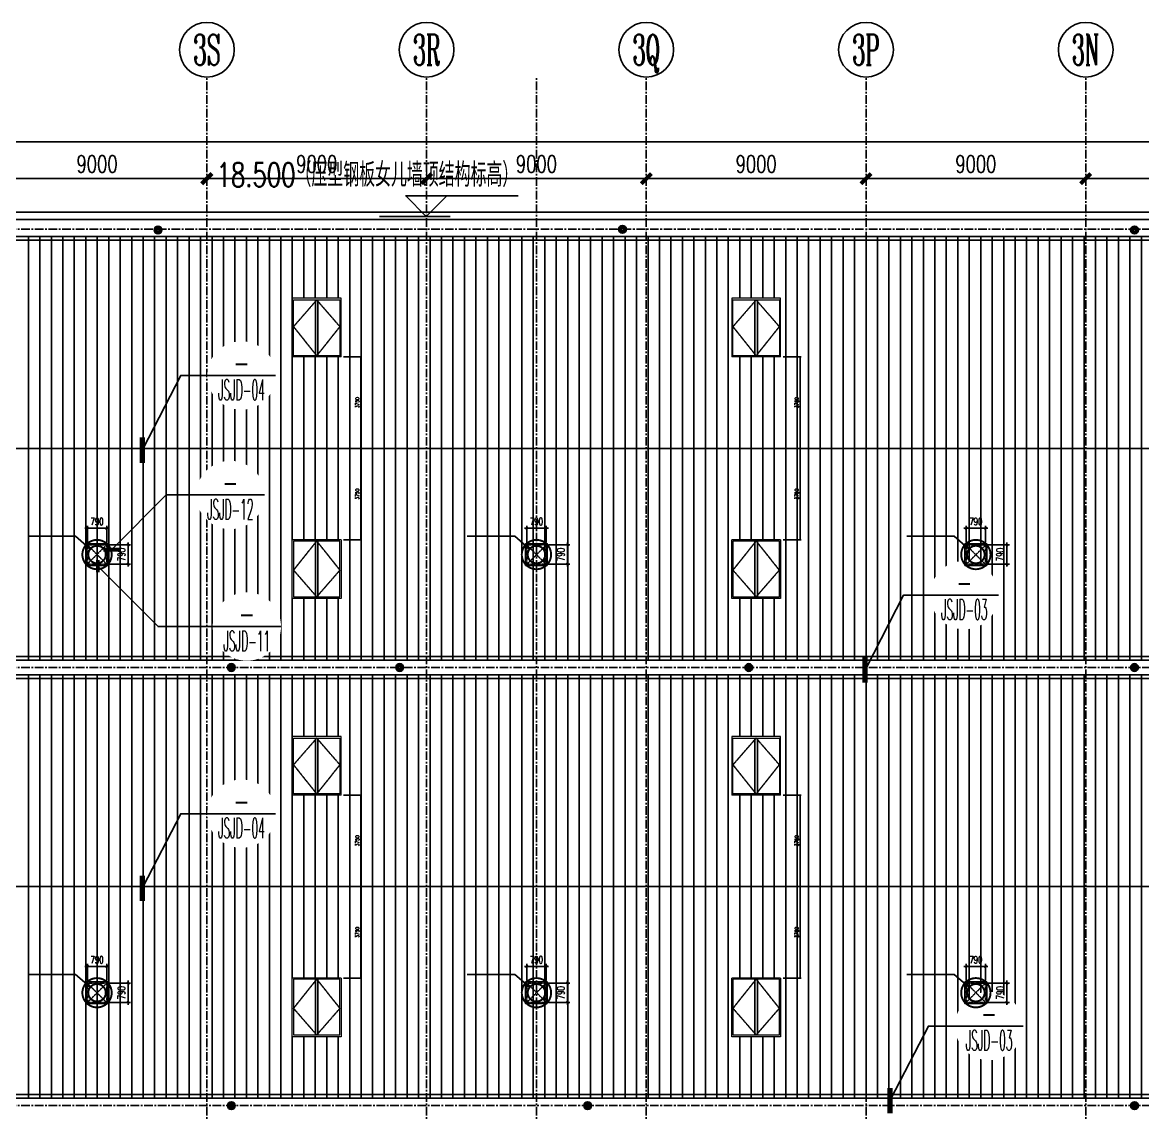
# Model space of a CAD drawing. Extents: x -599358 to 2865263, y -1062760 to 486533.
# Drawn here: x 1842118 to 1888005, y -843935 to -799275 of the extents above; entities that cross this region are included whole.
import ezdxf
from ezdxf.enums import TextEntityAlignment as Align

# ---------------------------------------------------------------- set-up
doc = ezdxf.new("R2010")
doc.units = 0
doc.set_wipeout_variables(frame=1)
for name, pattern in [('CENTER', [2, 1.25, -0.25, 0.25, -0.25]), ('DASH', [0.35, 0.25, -0.1]), ('HIDDEN', [0.375, 0.25, -0.125])]:
    doc.linetypes.add(name, pattern=pattern)
for name, color, linetype in [('3符号', 173, 'Continuous'), ('3索引', 3, 'Continuous'), ('A-AXIS-DP', 126, 'Continuous'), ('A-LIN-V', 9, 'Continuous'), ('A-SFCE', 30, 'Continuous'), ('A-WINDOW', 140, 'Continuous'), ('DIM', 173, 'Continuous'), ('DIM_SYMB', 3, 'Continuous'), ('DOTE', 1, 'CENTER'), ('参考线', 8, 'Continuous'), ('外框', 1, 'HIDDEN'), ('屋面板111', 6, 'Continuous'), ('文本', 4, 'Continuous'), ('暖通', 7, 'Continuous'), ('虹吸雨水斗', 6, 'Continuous')]:
    doc.layers.add(name, color=color, linetype=linetype)
doc.layers.add('成型线', color=3, linetype='Continuous', lineweight=18)
doc.styles.add('_TCH_AXIS', font='COMPLEX', dxfattribs={"bigfont": 'GBCBIG'})
doc.styles.add('_TCH_DIM_T3', font='SIMPLEX', dxfattribs={"width": 0.705882, "bigfont": 'GBCBIG'})
doc.styles.add('DHTEXT-1', font='romans.shx', dxfattribs={"width": 0.7, "bigfont": 'chinese.shx'})
doc.styles.add('卓越符号', font='ROMANS.shx', dxfattribs={"width": 0.7, "bigfont": 'CHINESE.shx'})
doc.dimstyles.new('_TCH_ARCH&&100', dxfattribs={"dimtxt": 297.5, "dimasz": 100, "dimexe": 100, "dimexo": 100, "dimgap": 126.25, "dimtad": 1, "dimdec": 0, "dimzin": 0, "dimdsep": 46, "dimtxsty": '_TCH_DIM_T3', "dimblk": 'ARCHTICK', "dimcen": 0.09, "dimclrt": 7, "dimazin": 2, "dimtfac": 1, "dimtdec": 0, "dimtix": 1, "dimtmove": 2, "dimatfit": 3, "dimfxl": 0, "dimtolj": 1, "dimtzin": 0, "dimarcsym": 0})
doc.dimstyles.new('_TCH_ARCH&&50', dxfattribs={"dimtxt": 148.75, "dimasz": 50, "dimexe": 50, "dimexo": 50, "dimgap": 63.125, "dimtad": 1, "dimdec": 0, "dimzin": 0, "dimdsep": 46, "dimtxsty": '_TCH_DIM_T3', "dimblk": 'ARCHTICK', "dimcen": 0.09, "dimclrt": 7, "dimazin": 2, "dimtfac": 1, "dimtdec": 0, "dimtix": 1, "dimtmove": 2, "dimatfit": 3, "dimfxl": 0, "dimtolj": 1, "dimtzin": 0, "dimarcsym": 0})
doc.dimstyles.new('ZN280', dxfattribs={"dimscale": 280, "dimtxt": 2.5, "dimasz": 1.5, "dimexe": 1, "dimexo": 2, "dimgap": 0.9, "dimtad": 1, "dimdec": 0, "dimdsep": 46, "dimtxsty": 'DHTEXT-1', "dimblk": 'ARCHTICK', "dimcen": 2.5, "dimclrd": 173, "dimclre": 173, "dimclrt": 7, "dimazin": 2, "dimtfac": 1, "dimtdec": 0, "dimtix": 1, "dimtmove": 2, "dimatfit": 3, "dimfxl": 0, "dimarcsym": 0})

# ---------------------------------------------------------------- blocks, each defined once
blk = doc.blocks.new('卓越-轴号')
blk.add_circle((0, 0), 4)
at = {"color": 0, "style": '_TCH_AXIS', "width": 1.041667, "flags": 8}
blk.add_attdef('A', text='', height=4.48, dxfattribs=at).set_placement((-2, -2.24), (2, -2.24), align=Align.FIT)
blk = doc.blocks.new('*U612')
at = {"ltscale": 10}
blk.add_line((3.48, 0), (-6.85, 0), dxfattribs=at)
blk.add_lwpolyline([(3, 3), (0, 0), (-3, 3), (13.45, 3)])
at = {"color": 0, "style": '卓越符号', "width": 0.7, "flags": 8}
blk.add_attdef('±0.000', text='', height=3.5, dxfattribs=at).set_placement((13.45, 4.35), align=Align.RIGHT)
blk = doc.blocks.new('卓越-指向索引')
blk.add_wipeout([(0, 5), (-0.52, 4.97), (-1.04, 4.89), (-1.55, 4.76), (-2.03, 4.57), (-2.5, 4.33), (-2.94, 4.05), (-3.35, 3.72), (-3.72, 3.35), (-4.05, 2.94), (-4.33, 2.5), (-4.57, 2.03), (-4.76, 1.55), (-4.89, 1.04), (-4.97, 0.52), (-5, 0), (-4.97, -0.52), (-4.89, -1.04), (-4.76, -1.55), (-4.57, -2.03), (-4.33, -2.5), (-4.05, -2.94), (-3.72, -3.35), (-3.35, -3.72), (-2.94, -4.05), (-2.5, -4.33), (-2.03, -4.57), (-1.55, -4.76), (-1.04, -4.89), (-0.52, -4.97), (0, -5), (0.52, -4.97), (1.04, -4.89), (1.55, -4.76), (2.03, -4.57), (2.5, -4.33), (2.94, -4.05), (3.35, -3.72), (3.72, -3.35), (4.05, -2.94), (4.33, -2.5), (4.57, -2.03), (4.76, -1.55), (4.89, -1.04), (4.97, -0.52), (5, 0), (4.97, 0.52), (4.89, 1.04), (4.76, 1.55), (4.57, 2.03), (4.33, 2.5), (4.05, 2.94), (3.72, 3.35), (3.35, 3.72), (2.94, 4.05), (2.5, 4.33), (2.03, 4.57), (1.55, 4.76), (1.04, 4.89), (0.52, 4.97)])
blk.add_line((-5, 0), (5, 0))
at = {"color": 0, "style": '卓越符号', "width": 0.7, "flags": 8}
blk.add_attdef('索引编号', text='', height=3, dxfattribs=at).set_placement((0, 0.37), align=Align.CENTER)
at = {"color": 0, "style": '卓越符号', "width": 0.892319, "flags": 8}
blk.add_attdef('图号', text='', height=3, dxfattribs=at).set_placement((-3.41, -3.6), (3.41, -3.6), align=Align.FIT)
blk = doc.blocks.new('“奔腾”虹吸雨水斗')
at = {"layer": '虹吸雨水斗', "lineweight": 25}
for p, q in [((946944, 86685), (947028, 86658)), ((947028, 86641), (946944, 86614)), ((947032, 86673), (946946, 86692)), ((946946, 86607), (947032, 86625)), ((946982, 86753), (947040, 86688)), ((947040, 86611), (946982, 86546)), ((947052, 86699), (946987, 86758)), ((946987, 86541), (947052, 86600)), ((947048, 86793), (947066, 86707)), ((947066, 86592), (947048, 86506)), ((947082, 86711), (947055, 86795)), ((947055, 86504), (947082, 86587)), ((947125, 86795), (947098, 86711)), ((947098, 86587), (947125, 86504)), ((947114, 86707), (947132, 86793)), ((947132, 86506), (947114, 86592)), ((947194, 86758), (947128, 86699)), ((947128, 86600), (947194, 86541)), ((947140, 86688), (947199, 86753)), ((947199, 86546), (947140, 86611)), ((947234, 86692), (947148, 86673)), ((947148, 86625), (947234, 86607)), ((947152, 86658), (947236, 86685)), ((947236, 86614), (947152, 86641))]:
    blk.add_line(p, q, dxfattribs=at)
for radius in [150, 47.6]:
    blk.add_circle((947090, 86649), radius, dxfattribs=at)
for centre, start, end in [((947025, 86649), 291.6382, 68.3675), ((947034, 86682), 261.6382, 38.3675), ((947034, 86617), 321.6382, 98.3675), ((947057, 86706), 231.6382, 8.3675), ((947057, 86593), 351.6382, 128.3675), ((947090, 86715), 201.6382, 338.3675), ((947090, 86584), 21.6382, 158.3675), ((947123, 86706), 171.6382, 308.3675), ((947123, 86593), 51.6382, 188.3675), ((947147, 86682), 141.6382, 278.3675), ((947147, 86617), 81.6382, 218.3675), ((947155, 86649), 111.6382, 248.3675)]:
    blk.add_arc(centre, 8.82, start, end, dxfattribs=at)
blk = doc.blocks.new('_ArchTick')
at = {"color": 0, "linetype": 'ByBlock', "const_width": 0.4}
blk.add_lwpolyline([(-0.5, -0.5), (0.5, 0.5)], dxfattribs=at)
blk = doc.blocks.new('*D1975')
at = {"layer": 'Defpoints', "color": 0, "ltscale": 2800, "transparency": 16777216}
for p in [(1840675, -805676), (1849675, -805676), (1849675, -805676)]:
    blk.add_point(p, dxfattribs=at)
at = {"layer": 'DIM', "color": 173, "linetype": 'ByBlock', "lineweight": -2, "ltscale": 2800, "transparency": 16777216}
for p, q in [((1840675, -805116), (1840675, -805396)), ((1849675, -805116), (1849675, -805396)), ((1840675, -805676), (1849675, -805676))]:
    blk.add_line(p, q, dxfattribs=at)
at = {"layer": 'DIM', "color": 173, "lineweight": -2, "ltscale": 2800, "transparency": 16777216, "xscale": 420, "yscale": 420, "zscale": 420, "rotation": 180}
blk.add_blockref('_ArchTick', (1840675, -805676), dxfattribs=at)
at = {"layer": 'DIM', "color": 173, "lineweight": -2, "ltscale": 2800, "transparency": 16777216, "xscale": 420, "yscale": 420, "zscale": 420}
blk.add_blockref('_ArchTick', (1849675, -805676), dxfattribs=at)
at = {"layer": 'DIM', "color": 7, "ltscale": 2800, "transparency": 16777216, "insert": (1845175, -805074), "char_height": 700, "attachment_point": 5, "style": 'DHTEXT-1'}
blk.add_mtext('9000', dxfattribs=at)
blk = doc.blocks.new('*D1976')
at = {"layer": 'Defpoints', "color": 0, "ltscale": 2800, "transparency": 16777216}
for p in [(1849675, -805676), (1858675, -805676), (1858675, -805676)]:
    blk.add_point(p, dxfattribs=at)
at = {"layer": 'DIM', "color": 173, "linetype": 'ByBlock', "lineweight": -2, "ltscale": 2800, "transparency": 16777216}
for p, q in [((1849675, -805116), (1849675, -805396)), ((1858675, -805116), (1858675, -805396)), ((1849675, -805676), (1858675, -805676))]:
    blk.add_line(p, q, dxfattribs=at)
at = {"layer": 'DIM', "color": 173, "lineweight": -2, "ltscale": 2800, "transparency": 16777216, "xscale": 420, "yscale": 420, "zscale": 420, "rotation": 180}
blk.add_blockref('_ArchTick', (1849675, -805676), dxfattribs=at)
at = {"layer": 'DIM', "color": 173, "lineweight": -2, "ltscale": 2800, "transparency": 16777216, "xscale": 420, "yscale": 420, "zscale": 420}
blk.add_blockref('_ArchTick', (1858675, -805676), dxfattribs=at)
at = {"layer": 'DIM', "color": 7, "ltscale": 2800, "transparency": 16777216, "insert": (1854175, -805074), "char_height": 700, "attachment_point": 5, "style": 'DHTEXT-1'}
blk.add_mtext('9000', dxfattribs=at)
blk = doc.blocks.new('*D1977')
at = {"layer": 'Defpoints', "color": 0, "ltscale": 2800, "transparency": 16777216}
for p in [(1858675, -805676), (1867675, -805676), (1867675, -805676)]:
    blk.add_point(p, dxfattribs=at)
at = {"layer": 'DIM', "color": 173, "linetype": 'ByBlock', "lineweight": -2, "ltscale": 2800, "transparency": 16777216}
for p, q in [((1858675, -805116), (1858675, -805396)), ((1867675, -805116), (1867675, -805396)), ((1858675, -805676), (1867675, -805676))]:
    blk.add_line(p, q, dxfattribs=at)
at = {"layer": 'DIM', "color": 173, "lineweight": -2, "ltscale": 2800, "transparency": 16777216, "xscale": 420, "yscale": 420, "zscale": 420, "rotation": 180}
blk.add_blockref('_ArchTick', (1858675, -805676), dxfattribs=at)
at = {"layer": 'DIM', "color": 173, "lineweight": -2, "ltscale": 2800, "transparency": 16777216, "xscale": 420, "yscale": 420, "zscale": 420}
blk.add_blockref('_ArchTick', (1867675, -805676), dxfattribs=at)
at = {"layer": 'DIM', "color": 7, "ltscale": 2800, "transparency": 16777216, "insert": (1863175, -805074), "char_height": 700, "attachment_point": 5, "style": 'DHTEXT-1'}
blk.add_mtext('9000', dxfattribs=at)
blk = doc.blocks.new('*D1978')
at = {"layer": 'Defpoints', "color": 0, "ltscale": 2800, "transparency": 16777216}
for p in [(1867675, -805676), (1876675, -805676), (1876675, -805676)]:
    blk.add_point(p, dxfattribs=at)
at = {"layer": 'DIM', "color": 173, "linetype": 'ByBlock', "lineweight": -2, "ltscale": 2800, "transparency": 16777216}
for p, q in [((1867675, -805116), (1867675, -805396)), ((1876675, -805116), (1876675, -805396)), ((1867675, -805676), (1876675, -805676))]:
    blk.add_line(p, q, dxfattribs=at)
at = {"layer": 'DIM', "color": 173, "lineweight": -2, "ltscale": 2800, "transparency": 16777216, "xscale": 420, "yscale": 420, "zscale": 420, "rotation": 180}
blk.add_blockref('_ArchTick', (1867675, -805676), dxfattribs=at)
at = {"layer": 'DIM', "color": 173, "lineweight": -2, "ltscale": 2800, "transparency": 16777216, "xscale": 420, "yscale": 420, "zscale": 420}
blk.add_blockref('_ArchTick', (1876675, -805676), dxfattribs=at)
at = {"layer": 'DIM', "color": 7, "ltscale": 2800, "transparency": 16777216, "insert": (1872175, -805074), "char_height": 700, "attachment_point": 5, "style": 'DHTEXT-1'}
blk.add_mtext('9000', dxfattribs=at)
blk = doc.blocks.new('*D1979')
at = {"layer": 'Defpoints', "color": 0, "ltscale": 2800, "transparency": 16777216}
for p in [(1876675, -805676), (1885675, -805676), (1885675, -805676)]:
    blk.add_point(p, dxfattribs=at)
at = {"layer": 'DIM', "color": 173, "linetype": 'ByBlock', "lineweight": -2, "ltscale": 2800, "transparency": 16777216}
for p, q in [((1876675, -805116), (1876675, -805396)), ((1885675, -805116), (1885675, -805396)), ((1876675, -805676), (1885675, -805676))]:
    blk.add_line(p, q, dxfattribs=at)
at = {"layer": 'DIM', "color": 173, "lineweight": -2, "ltscale": 2800, "transparency": 16777216, "xscale": 420, "yscale": 420, "zscale": 420, "rotation": 180}
blk.add_blockref('_ArchTick', (1876675, -805676), dxfattribs=at)
at = {"layer": 'DIM', "color": 173, "lineweight": -2, "ltscale": 2800, "transparency": 16777216, "xscale": 420, "yscale": 420, "zscale": 420}
blk.add_blockref('_ArchTick', (1885675, -805676), dxfattribs=at)
at = {"layer": 'DIM', "color": 7, "ltscale": 2800, "transparency": 16777216, "insert": (1881175, -805074), "char_height": 700, "attachment_point": 5, "style": 'DHTEXT-1'}
blk.add_mtext('9000', dxfattribs=at)
blk = doc.blocks.new('*D1980')
at = {"layer": 'Defpoints', "color": 0, "ltscale": 2800, "transparency": 16777216}
for p in [(1885675, -805676), (1894675, -805676), (1894675, -805676)]:
    blk.add_point(p, dxfattribs=at)
at = {"layer": 'DIM', "color": 173, "linetype": 'ByBlock', "lineweight": -2, "ltscale": 2800, "transparency": 16777216}
for p, q in [((1885675, -805116), (1885675, -805396)), ((1894675, -805116), (1894675, -805396)), ((1885675, -805676), (1894675, -805676))]:
    blk.add_line(p, q, dxfattribs=at)
at = {"layer": 'DIM', "color": 173, "lineweight": -2, "ltscale": 2800, "transparency": 16777216, "xscale": 420, "yscale": 420, "zscale": 420, "rotation": 180}
blk.add_blockref('_ArchTick', (1885675, -805676), dxfattribs=at)
at = {"layer": 'DIM', "color": 173, "lineweight": -2, "ltscale": 2800, "transparency": 16777216, "xscale": 420, "yscale": 420, "zscale": 420}
blk.add_blockref('_ArchTick', (1894675, -805676), dxfattribs=at)
at = {"layer": 'DIM', "color": 7, "ltscale": 2800, "transparency": 16777216, "insert": (1890175, -805074), "char_height": 700, "attachment_point": 5, "style": 'DHTEXT-1'}
blk.add_mtext('9000', dxfattribs=at)
blk = doc.blocks.new('*D1993')
at = {"layer": 'Defpoints', "color": 0, "ltscale": 2800, "transparency": 16777216}
for p in [(1809675, -804161), (1809675, -806364), (1994475, -806364)]:
    blk.add_point(p, dxfattribs=at)
at = {"layer": 'DIM', "color": 173, "linetype": 'ByBlock', "lineweight": -2, "ltscale": 2800, "transparency": 16777216}
for p, q in [((1809675, -805804), (1809675, -803881)), ((1994475, -805804), (1994475, -803881)), ((1994475, -804161), (1809675, -804161))]:
    blk.add_line(p, q, dxfattribs=at)
at = {"layer": 'DIM', "color": 173, "lineweight": -2, "ltscale": 2800, "transparency": 16777216, "xscale": 420, "yscale": 420, "zscale": 420, "rotation": 180}
blk.add_blockref('_ArchTick', (1809675, -804161), dxfattribs=at)
at = {"layer": 'DIM', "color": 173, "lineweight": -2, "ltscale": 2800, "transparency": 16777216, "xscale": 420, "yscale": 420, "zscale": 420}
blk.add_blockref('_ArchTick', (1994475, -804161), dxfattribs=at)
at = {"layer": 'DIM', "color": 7, "ltscale": 2800, "transparency": 16777216, "insert": (1902075, -803559), "char_height": 700, "attachment_point": 5, "style": 'DHTEXT-1'}
blk.add_mtext('184800', dxfattribs=at)
blk = doc.blocks.new('*D1776')
at = {"layer": 'A-AXIS-DP', "color": 0, "lineweight": -2, "transparency": 16777216}
for p, q in [((-1274, 395), (-1274, 495)), ((-495, 395), (-1374, 395)), ((-1274, 395), (-1274, -395)), ((-495, -395), (-1374, -395)), ((-1274, -395), (-1274, -495))]:
    blk.add_line(p, q, dxfattribs=at)
at = {"layer": 'Defpoints', "color": 0, "transparency": 16777216}
for p in [(-395, 395), (-1274, -395), (-395, -395)]:
    blk.add_point(p, dxfattribs=at)
at = {"layer": 'A-AXIS-DP', "color": 0, "lineweight": -2, "transparency": 16777216, "xscale": 100, "yscale": 100, "zscale": 100}
for p, rotation in [((-1274, 395), 270), ((-1274, -395), 90)]:
    blk.add_blockref('_ArchTick', p, dxfattribs=dict(at, rotation=rotation))
at = {"layer": 'A-AXIS-DP', "color": 7, "transparency": 16777216, "insert": (-999, 0), "char_height": 297.5, "attachment_point": 5, "rotation": 270, "style": '_TCH_DIM_T3'}
blk.add_mtext('\\A1;790', dxfattribs=at)
blk = doc.blocks.new('*D1777')
at = {"layer": 'A-AXIS-DP', "color": 0, "lineweight": -2, "transparency": 16777216}
for p, q in [((-395, -495), (-395, -1178)), ((395, -495), (395, -1178)), ((-395, -1078), (-495, -1078)), ((395, -1078), (-395, -1078)), ((395, -1078), (495, -1078))]:
    blk.add_line(p, q, dxfattribs=at)
at = {"layer": 'Defpoints', "color": 0, "transparency": 16777216}
for p in [(-395, -395), (395, -395), (-395, -1078)]:
    blk.add_point(p, dxfattribs=at)
at = {"layer": 'A-AXIS-DP', "color": 0, "lineweight": -2, "transparency": 16777216, "xscale": 100, "yscale": 100, "zscale": 100}
blk.add_blockref('_ArchTick', (-395, -1078), dxfattribs=at)
at = {"layer": 'A-AXIS-DP', "color": 0, "lineweight": -2, "transparency": 16777216, "xscale": 100, "yscale": 100, "zscale": 100, "rotation": 180}
blk.add_blockref('_ArchTick', (395, -1078), dxfattribs=at)
at = {"layer": 'A-AXIS-DP', "color": 7, "transparency": 16777216, "insert": (0, -1353), "char_height": 297.5, "attachment_point": 5, "rotation": 180, "style": '_TCH_DIM_T3'}
blk.add_mtext('\\A1;790', dxfattribs=at)
blk = doc.blocks.new('44')
blk.add_wipeout([(277496, 745320), (279896, 745320), (279896, 747320), (277496, 747320)]).dxf.layer = '参考线'
at = {"color": 2}
for p, q in [((277566, 746370), (279851, 746370)), ((277566, 746270), (279851, 746270))]:
    blk.add_line(p, q, dxfattribs=at)
at = {"layer": '外框'}
for points in [[(279851, 746320), (278658, 747270), (277566, 746320)], [(279851, 746320), (278658, 745370), (277566, 746320)]]:
    blk.add_lwpolyline(points, dxfattribs=at)
at = {"layer": '成型线'}
blk.add_line((279896, 745320), (279896, 747320), dxfattribs=at)
blk.add_lwpolyline([(279896, 745320), (277496, 745320), (277496, 747320), (279896, 747320)], dxfattribs=at)
blk.add_lwpolyline([(279851, 745370), (279851, 747270), (277566, 747270), (277566, 745370)], close=True, dxfattribs=at)
blk = doc.blocks.new('*D2423')
at = {"layer": 'A-WINDOW', "color": 0, "lineweight": -2, "transparency": 16777216}
for p, q in [((367696, 714320), (368446, 714320)), ((368396, 710570), (368396, 714320)), ((367696, 710570), (368446, 710570))]:
    blk.add_line(p, q, dxfattribs=at)
at = {"layer": 'Defpoints', "color": 0, "transparency": 16777216}
for p in [(367646, 714320), (368396, 714320), (367646, 710570)]:
    blk.add_point(p, dxfattribs=at)
at = {"layer": 'A-WINDOW', "color": 0, "lineweight": -2, "transparency": 16777216, "xscale": 50, "yscale": 50, "zscale": 50}
for p, rotation in [((368396, 714320), 90), ((368396, 710570), 270)]:
    blk.add_blockref('_ArchTick', p, dxfattribs=dict(at, rotation=rotation))
at = {"layer": 'A-WINDOW', "color": 7, "transparency": 16777216, "insert": (368258, 712445), "char_height": 148.8, "attachment_point": 5, "rotation": 90, "style": '_TCH_DIM_T3'}
blk.add_mtext('\\A1;3750', dxfattribs=at)
blk = doc.blocks.new('*D2424')
at = {"layer": 'A-WINDOW', "color": 0, "lineweight": -2, "transparency": 16777216}
for p, q in [((367696, 718070), (368446, 718070)), ((368396, 714320), (368396, 718070)), ((367696, 714320), (368446, 714320))]:
    blk.add_line(p, q, dxfattribs=at)
at = {"layer": 'Defpoints', "color": 0, "transparency": 16777216}
for p in [(367646, 718070), (368396, 718070), (367646, 714320)]:
    blk.add_point(p, dxfattribs=at)
at = {"layer": 'A-WINDOW', "color": 0, "lineweight": -2, "transparency": 16777216, "xscale": 50, "yscale": 50, "zscale": 50}
for p, rotation in [((368396, 718070), 90), ((368396, 714320), 270)]:
    blk.add_blockref('_ArchTick', p, dxfattribs=dict(at, rotation=rotation))
at = {"layer": 'A-WINDOW', "color": 7, "transparency": 16777216, "insert": (368258, 716195), "char_height": 148.8, "attachment_point": 5, "rotation": 90, "style": '_TCH_DIM_T3'}
blk.add_mtext('\\A1;3750', dxfattribs=at)
blk = doc.blocks.new('fengji')
at = {"layer": 'DIM_SYMB'}
for p, q in [((324.2, -267.9), (884.2, -747.9)), ((884.2, -747.9), (2834.2, -747.9))]:
    blk.add_line(p, q, dxfattribs=at)
at = {"layer": 'DIM_SYMB', "const_width": 40}
blk.add_lwpolyline([(310.3, -253.5, -1), (338.1, -282.3, -1)], format="xyb", close=True, dxfattribs=at)
at = {"layer": '暖通', "color": 7, "linetype": 'DASH', "ltscale": 0.5}
for p, q in [((-395, 395), (395, -395)), ((395, 395), (-395, -395))]:
    blk.add_line(p, q, dxfattribs=at)
at = {"layer": '暖通', "color": 7, "const_width": 79.8}
for points in [[(0, -600.2, -1), (0, 600.2, -1)], [(0, -600.2, 1), (0, 600.2, 1)]]:
    blk.add_lwpolyline(points, format="xyb", dxfattribs=at)
at = {"layer": '暖通', "color": 7, "ltscale": 0.5}
blk.add_lwpolyline([(-445, 445), (445, 445), (445, -445), (-445, -445)], close=True, dxfattribs=at)
at = {"layer": '暖通', "color": 7, "linetype": 'DASH', "const_width": 79.8}
for points in [[(0, -358.3, -1), (0, 358.3, -1)], [(0, -358.3, 1), (0, 358.3, 1)]]:
    blk.add_lwpolyline(points, format="xyb", dxfattribs=at)
at = {"layer": '暖通', "color": 7, "linetype": 'DASH', "ltscale": 0.5}
blk.add_lwpolyline([(-395, 395), (395, 395), (395, -395), (-395, -395)], close=True, dxfattribs=at)
at = {"layer": 'A-AXIS-DP'}
for p1, distance, picture, middle in [((-395, 395), -879.2, '*D1776', (-999.2, 0)), ((395, -395), 682.9, '*D1777', (0, -1352.9))]:
    dim = blk.add_aligned_dim(p1=p1, p2=(-395, -395), distance=distance, dimstyle='_TCH_ARCH&&100', dxfattribs=at)
    dim.commit()
    dim.dimension.update_dxf_attribs({"geometry": picture, "text_midpoint": middle})
blk = doc.blocks.new('A$Cff7cfbaa')
at = {"layer": '暖通', "rotation": 180}
for p in [(35500, -13325), (53500, -13325), (71500, -13325), (35500, -31275), (53500, -31275), (71500, -31275)]:
    blk.add_blockref('fengji', p, dxfattribs=at)
blk = doc.blocks.new('frtt')
at = {"layer": 'A-LIN-V', "xscale": -1, "rotation": 90}
blk.add_blockref('44', (1112915.9, 997965.8), dxfattribs=at)
at = {"layer": 'A-LIN-V', "rotation": 90}
blk.add_blockref('44', (1112915.9, 430674.2), dxfattribs=at)
at = {"layer": 'A-WINDOW', "color": 1}
for p1, p2, picture, middle in [((367645.9, 714320), (367645.9, 718070), '*D2424', (368258.4, 716195)), ((367645.9, 710570), (367645.9, 714320), '*D2423', (368258.4, 712445))]:
    dim = blk.add_aligned_dim(p1=p1, p2=p2, distance=-750, dimstyle='_TCH_ARCH&&50', dxfattribs=at)
    dim.commit()
    dim.dimension.update_dxf_attribs({"geometry": picture, "text_midpoint": middle})
blk = doc.blocks.new('A$C306215c0')
at = {"layer": 'A-WINDOW'}
for p in [(-322096, -723295), (-304096, -723295), (-322096, -741245), (-304096, -741245)]:
    blk.add_blockref('frtt', p, dxfattribs=at)

msp = doc.modelspace()

# ---------------------------------------------------------------- linework, layer by layer
at = {"layer": '3索引'}
for points in [[(1847064.8, -816725), (1848606.9, -813739.1), (1851092.2, -813739.1)], [(1876674.8, -825723.4), (1878216.9, -822737.5), (1880702.2, -822737.5)], [(1847064.8, -834675), (1848606.9, -831689.1), (1851092.2, -831689.1)], [(1877690.5, -843373.4), (1879232.7, -840387.5), (1881717.9, -840387.5)]]:
    msp.add_lwpolyline(points, dxfattribs=at)
at = {"layer": '3索引', "linetype": 'DASH', "ltscale": 1400, "const_width": 140}
for points in [[(1846989, -817249.1), (1847064.8, -817249.1), (1847064.8, -816347.5), (1846989, -816347.5)], [(1876599, -826247.5), (1876674.8, -826247.5), (1876674.8, -825345.9), (1876599, -825345.9)], [(1846989, -835199.1), (1847064.8, -835199.1), (1847064.8, -834297.5), (1846989, -834297.5)], [(1877614.8, -843897.5), (1877690.5, -843897.5), (1877690.5, -842995.9), (1877614.8, -842995.9)]]:
    msp.add_lwpolyline(points, close=True, dxfattribs=at)
at = {"layer": 'A-LIN-V'}
for points in [[(1994174.8, -808200), (1826985.9, -808200)], [(1994174.8, -825250), (1821453.8, -825250)], [(1994174.8, -826150), (1821161.8, -826150)], [(1994174.8, -843200), (1815629.7, -843200)]]:
    msp.add_lwpolyline(points, dxfattribs=at)
at = {"layer": 'A-SFCE'}
msp.add_line((1994174.8, -807350), (1826525.7, -807350), dxfattribs=at)
for points in [[(1994474.8, -880250), (1994474.8, -807050), (1826307.7, -807050), (1808774.8, -861086.7), (1808774.8, -862100), (1809374.8, -862100)], [(1823483.9, -816725), (1994174.8, -816725)], [(1817651.7, -834675), (1994174.8, -834675)]]:
    msp.add_lwpolyline(points, dxfattribs=at)
at = {"layer": 'DOTE', "ltscale": 280}
for p, q in [((1849674.8, -887730), (1849674.8, -801515)), ((1858674.8, -887730), (1858674.8, -801515)), ((1863174.8, -887730), (1863174.8, -801515)), ((1867674.8, -887730), (1867674.8, -801515)), ((1876674.8, -887730), (1876674.8, -801515)), ((1885674.8, -887730), (1885674.8, -801515)), ((2002579, -807750), (1802219, -807750)), ((2002579, -825700), (1802219, -825700)), ((2002579, -843650), (1802219, -843650))]:
    msp.add_line(p, q, dxfattribs=at)
at = {"layer": '屋面板111', "ltscale": 2500}
for p, q in [((1842364.8, -816725), (1842364.8, -808050)), ((1842834.8, -816725), (1842834.8, -808050)), ((1843304.8, -816725), (1843304.8, -808050)), ((1843774.8, -816725), (1843774.8, -808050)), ((1844244.8, -816725), (1844244.8, -808050)), ((1844714.8, -816725), (1844714.8, -808050)), ((1845184.8, -816725), (1845184.8, -808050)), ((1845654.8, -816725), (1845654.8, -808050)), ((1846124.8, -816725), (1846124.8, -808050)), ((1846594.8, -816725), (1846594.8, -808050)), ((1847064.8, -816725), (1847064.8, -808050)), ((1847534.8, -816725), (1847534.8, -808050)), ((1848004.8, -816725), (1848004.8, -808050)), ((1848474.8, -816725), (1848474.8, -808050)), ((1848944.8, -816725), (1848944.8, -808050)), ((1849414.8, -816725), (1849414.8, -808050)), ((1849884.8, -816725), (1849884.8, -808050)), ((1850354.8, -816725), (1850354.8, -808050)), ((1850824.8, -816725), (1850824.8, -808050)), ((1851294.8, -816725), (1851294.8, -808050)), ((1851764.8, -816725), (1851764.8, -808050)), ((1852234.8, -816725), (1852234.8, -808050)), ((1852704.8, -816725), (1852704.8, -808050)), ((1853174.8, -816725), (1853174.8, -808050)), ((1853644.8, -816725), (1853644.8, -808050)), ((1854114.8, -816725), (1854114.8, -808050)), ((1854584.8, -816725), (1854584.8, -808050)), ((1855054.8, -816725), (1855054.8, -808050)), ((1855524.8, -816725), (1855524.8, -808050)), ((1855994.8, -816725), (1855994.8, -808050)), ((1856464.8, -816725), (1856464.8, -808050)), ((1856934.8, -816725), (1856934.8, -808050)), ((1857404.8, -816725), (1857404.8, -808050)), ((1857874.8, -816725), (1857874.8, -808050)), ((1858344.8, -816725), (1858344.8, -808050)), ((1858814.8, -816725), (1858814.8, -808050)), ((1859284.8, -816725), (1859284.8, -808050)), ((1859754.8, -816725), (1859754.8, -808050)), ((1860224.8, -816725), (1860224.8, -808050)), ((1860694.8, -816725), (1860694.8, -808050)), ((1861164.8, -816725), (1861164.8, -808050)), ((1861634.8, -816725), (1861634.8, -808050)), ((1862104.8, -816725), (1862104.8, -808050)), ((1862574.8, -816725), (1862574.8, -808050)), ((1863044.8, -816725), (1863044.8, -808050)), ((1863514.8, -816725), (1863514.8, -808050)), ((1863984.8, -816725), (1863984.8, -808050)), ((1864454.8, -816725), (1864454.8, -808050)), ((1864924.8, -816725), (1864924.8, -808050)), ((1865394.8, -816725), (1865394.8, -808050)), ((1865864.8, -816725), (1865864.8, -808050)), ((1866334.8, -816725), (1866334.8, -808050)), ((1866804.8, -816725), (1866804.8, -808050)), ((1867274.8, -816725), (1867274.8, -808050)), ((1867744.8, -816725), (1867744.8, -808050)), ((1868214.8, -816725), (1868214.8, -808050)), ((1868684.8, -816725), (1868684.8, -808050)), ((1869154.8, -816725), (1869154.8, -808050)), ((1869624.8, -816725), (1869624.8, -808050)), ((1870094.8, -816725), (1870094.8, -808050)), ((1870564.8, -816725), (1870564.8, -808050)), ((1871034.8, -816725), (1871034.8, -808050)), ((1871504.8, -816725), (1871504.8, -808050)), ((1871974.8, -816725), (1871974.8, -808050)), ((1872444.8, -816725), (1872444.8, -808050)), ((1872914.8, -816725), (1872914.8, -808050)), ((1873384.8, -816725), (1873384.8, -808050)), ((1873854.8, -816725), (1873854.8, -808050)), ((1874324.8, -816725), (1874324.8, -808050)), ((1874794.8, -816725), (1874794.8, -808050)), ((1875264.8, -816725), (1875264.8, -808050)), ((1875734.8, -816725), (1875734.8, -808050)), ((1876204.8, -816725), (1876204.8, -808050)), ((1876674.8, -816725), (1876674.8, -808050)), ((1877144.8, -816725), (1877144.8, -808050)), ((1877614.8, -816725), (1877614.8, -808050)), ((1878084.8, -816725), (1878084.8, -808050)), ((1878554.8, -816725), (1878554.8, -808050)), ((1879024.8, -816725), (1879024.8, -808050)), ((1879494.8, -816725), (1879494.8, -808050)), ((1879964.8, -816725), (1879964.8, -808050)), ((1880434.8, -816725), (1880434.8, -808050)), ((1880904.8, -816725), (1880904.8, -808050)), ((1881374.8, -816725), (1881374.8, -808050)), ((1881844.8, -816725), (1881844.8, -808050)), ((1882314.8, -816725), (1882314.8, -808050)), ((1882784.8, -816725), (1882784.8, -808050)), ((1883254.8, -816725), (1883254.8, -808050)), ((1883724.8, -816725), (1883724.8, -808050)), ((1884194.8, -816725), (1884194.8, -808050)), ((1884664.8, -816725), (1884664.8, -808050)), ((1885134.8, -816725), (1885134.8, -808050)), ((1885604.8, -816725), (1885604.8, -808050)), ((1886074.8, -816725), (1886074.8, -808050)), ((1886544.8, -816725), (1886544.8, -808050)), ((1887014.8, -816725), (1887014.8, -808050)), ((1887484.8, -816725), (1887484.8, -808050)), ((1887954.8, -816725), (1887954.8, -808050)), ((1842364.8, -816725), (1842364.8, -825400)), ((1842834.8, -816725), (1842834.8, -825400)), ((1843304.8, -816725), (1843304.8, -825400)), ((1843774.8, -816725), (1843774.8, -825400)), ((1844244.8, -816725), (1844244.8, -825400)), ((1844714.8, -816725), (1844714.8, -825400)), ((1845184.8, -816725), (1845184.8, -825400)), ((1845654.8, -816725), (1845654.8, -825400)), ((1846124.8, -816725), (1846124.8, -825400)), ((1846594.8, -816725), (1846594.8, -825400)), ((1847064.8, -816725), (1847064.8, -825400)), ((1847534.8, -816725), (1847534.8, -825400)), ((1848004.8, -816725), (1848004.8, -825400)), ((1848474.8, -816725), (1848474.8, -825400)), ((1848944.8, -816725), (1848944.8, -825400)), ((1849414.8, -816725), (1849414.8, -825400)), ((1849884.8, -816725), (1849884.8, -825400)), ((1850354.8, -816725), (1850354.8, -825400)), ((1850824.8, -816725), (1850824.8, -825400)), ((1851294.8, -816725), (1851294.8, -825400)), ((1851764.8, -816725), (1851764.8, -825400)), ((1852234.8, -816725), (1852234.8, -825400)), ((1852704.8, -816725), (1852704.8, -825400)), ((1853174.8, -816725), (1853174.8, -825400)), ((1853644.8, -816725), (1853644.8, -825400)), ((1854114.8, -816725), (1854114.8, -825400)), ((1854584.8, -816725), (1854584.8, -825400)), ((1855054.8, -816725), (1855054.8, -825400)), ((1855524.8, -816725), (1855524.8, -825400)), ((1855994.8, -816725), (1855994.8, -825400)), ((1856464.8, -816725), (1856464.8, -825400)), ((1856934.8, -816725), (1856934.8, -825400)), ((1857404.8, -816725), (1857404.8, -825400)), ((1857874.8, -816725), (1857874.8, -825400)), ((1858344.8, -816725), (1858344.8, -825400)), ((1858814.8, -816725), (1858814.8, -825400)), ((1859284.8, -816725), (1859284.8, -825400)), ((1859754.8, -816725), (1859754.8, -825400)), ((1860224.8, -816725), (1860224.8, -825400)), ((1860694.8, -816725), (1860694.8, -825400)), ((1861164.8, -816725), (1861164.8, -825400)), ((1861634.8, -816725), (1861634.8, -825400)), ((1862104.8, -816725), (1862104.8, -825400)), ((1862574.8, -816725), (1862574.8, -825400)), ((1863044.8, -816725), (1863044.8, -825400)), ((1863514.8, -816725), (1863514.8, -825400)), ((1863984.8, -816725), (1863984.8, -825400)), ((1864454.8, -816725), (1864454.8, -825400)), ((1864924.8, -816725), (1864924.8, -825400)), ((1865394.8, -816725), (1865394.8, -825400)), ((1865864.8, -816725), (1865864.8, -825400)), ((1866334.8, -816725), (1866334.8, -825400)), ((1866804.8, -816725), (1866804.8, -825400)), ((1867274.8, -816725), (1867274.8, -825400)), ((1867744.8, -816725), (1867744.8, -825400)), ((1868214.8, -816725), (1868214.8, -825400)), ((1868684.8, -816725), (1868684.8, -825400)), ((1869154.8, -816725), (1869154.8, -825400)), ((1869624.8, -816725), (1869624.8, -825400)), ((1870094.8, -816725), (1870094.8, -825400)), ((1870564.8, -816725), (1870564.8, -825400)), ((1871034.8, -816725), (1871034.8, -825400)), ((1871504.8, -816725), (1871504.8, -825400)), ((1871974.8, -816725), (1871974.8, -825400)), ((1872444.8, -816725), (1872444.8, -825400)), ((1872914.8, -816725), (1872914.8, -825400)), ((1873384.8, -816725), (1873384.8, -825400)), ((1873854.8, -816725), (1873854.8, -825400)), ((1874324.8, -816725), (1874324.8, -825400)), ((1874794.8, -816725), (1874794.8, -825400)), ((1875264.8, -816725), (1875264.8, -825400)), ((1875734.8, -816725), (1875734.8, -825400)), ((1876204.8, -816725), (1876204.8, -825400)), ((1876674.8, -816725), (1876674.8, -825400)), ((1877144.8, -816725), (1877144.8, -825400)), ((1877614.8, -816725), (1877614.8, -825400)), ((1878084.8, -816725), (1878084.8, -825400)), ((1878554.8, -816725), (1878554.8, -825400)), ((1879024.8, -816725), (1879024.8, -825400)), ((1879494.8, -816725), (1879494.8, -825400)), ((1879964.8, -816725), (1879964.8, -825400)), ((1880434.8, -816725), (1880434.8, -825400)), ((1880904.8, -816725), (1880904.8, -825400)), ((1881374.8, -816725), (1881374.8, -825400)), ((1881844.8, -816725), (1881844.8, -825400)), ((1882314.8, -816725), (1882314.8, -825400)), ((1882784.8, -816725), (1882784.8, -825400)), ((1883254.8, -816725), (1883254.8, -825400)), ((1883724.8, -816725), (1883724.8, -825400)), ((1884194.8, -816725), (1884194.8, -825400)), ((1884664.8, -816725), (1884664.8, -825400)), ((1885134.8, -816725), (1885134.8, -825400)), ((1885604.8, -816725), (1885604.8, -825400)), ((1886074.8, -816725), (1886074.8, -825400)), ((1886544.8, -816725), (1886544.8, -825400)), ((1887014.8, -816725), (1887014.8, -825400)), ((1887484.8, -816725), (1887484.8, -825400)), ((1887954.8, -816725), (1887954.8, -825400)), ((1842364.8, -834675), (1842364.8, -826000)), ((1842834.8, -834675), (1842834.8, -826000)), ((1843304.8, -834675), (1843304.8, -826000)), ((1843774.8, -834675), (1843774.8, -826000)), ((1844244.8, -834675), (1844244.8, -826000)), ((1844714.8, -834675), (1844714.8, -826000)), ((1845184.8, -834675), (1845184.8, -826000)), ((1845654.8, -834675), (1845654.8, -826000)), ((1846124.8, -834675), (1846124.8, -826000)), ((1846594.8, -834675), (1846594.8, -826000)), ((1847064.8, -834675), (1847064.8, -826000)), ((1847534.8, -834675), (1847534.8, -826000)), ((1848004.8, -834675), (1848004.8, -826000)), ((1848474.8, -834675), (1848474.8, -826000)), ((1848944.8, -834675), (1848944.8, -826000)), ((1849414.8, -834675), (1849414.8, -826000)), ((1849884.8, -834675), (1849884.8, -826000)), ((1850354.8, -834675), (1850354.8, -826000)), ((1850824.8, -834675), (1850824.8, -826000)), ((1851294.8, -834675), (1851294.8, -826000)), ((1851764.8, -834675), (1851764.8, -826000)), ((1852234.8, -834675), (1852234.8, -826000)), ((1852704.8, -834675), (1852704.8, -826000)), ((1853174.8, -834675), (1853174.8, -826000)), ((1853644.8, -834675), (1853644.8, -826000)), ((1854114.8, -834675), (1854114.8, -826000)), ((1854584.8, -834675), (1854584.8, -826000)), ((1855054.8, -834675), (1855054.8, -826000)), ((1855524.8, -834675), (1855524.8, -826000)), ((1855994.8, -834675), (1855994.8, -826000)), ((1856464.8, -834675), (1856464.8, -826000)), ((1856934.8, -834675), (1856934.8, -826000)), ((1857404.8, -834675), (1857404.8, -826000)), ((1857874.8, -834675), (1857874.8, -826000)), ((1858344.8, -834675), (1858344.8, -826000)), ((1858814.8, -834675), (1858814.8, -826000)), ((1859284.8, -834675), (1859284.8, -826000)), ((1859754.8, -834675), (1859754.8, -826000)), ((1860224.8, -834675), (1860224.8, -826000)), ((1860694.8, -834675), (1860694.8, -826000)), ((1861164.8, -834675), (1861164.8, -826000)), ((1861634.8, -834675), (1861634.8, -826000)), ((1862104.8, -834675), (1862104.8, -826000)), ((1862574.8, -834675), (1862574.8, -826000)), ((1863044.8, -834675), (1863044.8, -826000)), ((1863514.8, -834675), (1863514.8, -826000)), ((1863984.8, -834675), (1863984.8, -826000)), ((1864454.8, -834675), (1864454.8, -826000)), ((1864924.8, -834675), (1864924.8, -826000)), ((1865394.8, -834675), (1865394.8, -826000)), ((1865864.8, -834675), (1865864.8, -826000)), ((1866334.8, -834675), (1866334.8, -826000)), ((1866804.8, -834675), (1866804.8, -826000)), ((1867274.8, -834675), (1867274.8, -826000)), ((1867744.8, -834675), (1867744.8, -826000)), ((1868214.8, -834675), (1868214.8, -826000)), ((1868684.8, -834675), (1868684.8, -826000)), ((1869154.8, -834675), (1869154.8, -826000)), ((1869624.8, -834675), (1869624.8, -826000)), ((1870094.8, -834675), (1870094.8, -826000)), ((1870564.8, -834675), (1870564.8, -826000)), ((1871034.8, -834675), (1871034.8, -826000)), ((1871504.8, -834675), (1871504.8, -826000)), ((1871974.8, -834675), (1871974.8, -826000)), ((1872444.8, -834675), (1872444.8, -826000)), ((1872914.8, -834675), (1872914.8, -826000)), ((1873384.8, -834675), (1873384.8, -826000)), ((1873854.8, -834675), (1873854.8, -826000)), ((1874324.8, -834675), (1874324.8, -826000)), ((1874794.8, -834675), (1874794.8, -826000)), ((1875264.8, -834675), (1875264.8, -826000)), ((1875734.8, -834675), (1875734.8, -826000)), ((1876204.8, -834675), (1876204.8, -826000)), ((1876674.8, -834675), (1876674.8, -826000)), ((1877144.8, -834675), (1877144.8, -826000)), ((1877614.8, -834675), (1877614.8, -826000)), ((1878084.8, -834675), (1878084.8, -826000)), ((1878554.8, -834675), (1878554.8, -826000)), ((1879024.8, -834675), (1879024.8, -826000)), ((1879494.8, -834675), (1879494.8, -826000)), ((1879964.8, -834675), (1879964.8, -826000)), ((1880434.8, -834675), (1880434.8, -826000)), ((1880904.8, -834675), (1880904.8, -826000)), ((1881374.8, -834675), (1881374.8, -826000)), ((1881844.8, -834675), (1881844.8, -826000)), ((1882314.8, -834675), (1882314.8, -826000)), ((1882784.8, -834675), (1882784.8, -826000)), ((1883254.8, -834675), (1883254.8, -826000)), ((1883724.8, -834675), (1883724.8, -826000)), ((1884194.8, -834675), (1884194.8, -826000)), ((1884664.8, -834675), (1884664.8, -826000)), ((1885134.8, -834675), (1885134.8, -826000)), ((1885604.8, -834675), (1885604.8, -826000)), ((1886074.8, -834675), (1886074.8, -826000)), ((1886544.8, -834675), (1886544.8, -826000)), ((1887014.8, -834675), (1887014.8, -826000)), ((1887484.8, -834675), (1887484.8, -826000)), ((1887954.8, -834675), (1887954.8, -826000)), ((1842364.8, -834675), (1842364.8, -843350)), ((1842834.8, -834675), (1842834.8, -843350)), ((1843304.8, -834675), (1843304.8, -843350)), ((1843774.8, -834675), (1843774.8, -843350)), ((1844244.8, -834675), (1844244.8, -843350)), ((1844714.8, -834675), (1844714.8, -843350)), ((1845184.8, -834675), (1845184.8, -843350)), ((1845654.8, -834675), (1845654.8, -843350)), ((1846124.8, -834675), (1846124.8, -843350)), ((1846594.8, -834675), (1846594.8, -843350)), ((1847064.8, -834675), (1847064.8, -843350)), ((1847534.8, -834675), (1847534.8, -843350)), ((1848004.8, -834675), (1848004.8, -843350)), ((1848474.8, -834675), (1848474.8, -843350)), ((1848944.8, -834675), (1848944.8, -843350)), ((1849414.8, -834675), (1849414.8, -843350)), ((1849884.8, -834675), (1849884.8, -843350)), ((1850354.8, -834675), (1850354.8, -843350)), ((1850824.8, -834675), (1850824.8, -843350)), ((1851294.8, -834675), (1851294.8, -843350)), ((1851764.8, -834675), (1851764.8, -843350)), ((1852234.8, -834675), (1852234.8, -843350)), ((1852704.8, -834675), (1852704.8, -843350)), ((1853174.8, -834675), (1853174.8, -843350)), ((1853644.8, -834675), (1853644.8, -843350)), ((1854114.8, -834675), (1854114.8, -843350)), ((1854584.8, -834675), (1854584.8, -843350)), ((1855054.8, -834675), (1855054.8, -843350)), ((1855524.8, -834675), (1855524.8, -843350)), ((1855994.8, -834675), (1855994.8, -843350)), ((1856464.8, -834675), (1856464.8, -843350)), ((1856934.8, -834675), (1856934.8, -843350)), ((1857404.8, -834675), (1857404.8, -843350)), ((1857874.8, -834675), (1857874.8, -843350)), ((1858344.8, -834675), (1858344.8, -843350)), ((1858814.8, -834675), (1858814.8, -843350)), ((1859284.8, -834675), (1859284.8, -843350)), ((1859754.8, -834675), (1859754.8, -843350)), ((1860224.8, -834675), (1860224.8, -843350)), ((1860694.8, -834675), (1860694.8, -843350)), ((1861164.8, -834675), (1861164.8, -843350)), ((1861634.8, -834675), (1861634.8, -843350)), ((1862104.8, -834675), (1862104.8, -843350)), ((1862574.8, -834675), (1862574.8, -843350)), ((1863044.8, -834675), (1863044.8, -843350)), ((1863514.8, -834675), (1863514.8, -843350)), ((1863984.8, -834675), (1863984.8, -843350)), ((1864454.8, -834675), (1864454.8, -843350)), ((1864924.8, -834675), (1864924.8, -843350)), ((1865394.8, -834675), (1865394.8, -843350)), ((1865864.8, -834675), (1865864.8, -843350)), ((1866334.8, -834675), (1866334.8, -843350)), ((1866804.8, -834675), (1866804.8, -843350)), ((1867274.8, -834675), (1867274.8, -843350)), ((1867744.8, -834675), (1867744.8, -843350)), ((1868214.8, -834675), (1868214.8, -843350)), ((1868684.8, -834675), (1868684.8, -843350)), ((1869154.8, -834675), (1869154.8, -843350)), ((1869624.8, -834675), (1869624.8, -843350)), ((1870094.8, -834675), (1870094.8, -843350)), ((1870564.8, -834675), (1870564.8, -843350)), ((1871034.8, -834675), (1871034.8, -843350)), ((1871504.8, -834675), (1871504.8, -843350)), ((1871974.8, -834675), (1871974.8, -843350)), ((1872444.8, -834675), (1872444.8, -843350)), ((1872914.8, -834675), (1872914.8, -843350)), ((1873384.8, -834675), (1873384.8, -843350)), ((1873854.8, -834675), (1873854.8, -843350)), ((1874324.8, -834675), (1874324.8, -843350)), ((1874794.8, -834675), (1874794.8, -843350)), ((1875264.8, -834675), (1875264.8, -843350)), ((1875734.8, -834675), (1875734.8, -843350)), ((1876204.8, -834675), (1876204.8, -843350)), ((1876674.8, -834675), (1876674.8, -843350)), ((1877144.8, -834675), (1877144.8, -843350)), ((1877614.8, -834675), (1877614.8, -843350)), ((1878084.8, -834675), (1878084.8, -843350)), ((1878554.8, -834675), (1878554.8, -843350)), ((1879024.8, -834675), (1879024.8, -843350)), ((1879494.8, -834675), (1879494.8, -843350)), ((1879964.8, -834675), (1879964.8, -843350)), ((1880434.8, -834675), (1880434.8, -843350)), ((1880904.8, -834675), (1880904.8, -843350)), ((1881374.8, -834675), (1881374.8, -843350)), ((1881844.8, -834675), (1881844.8, -843350)), ((1882314.8, -834675), (1882314.8, -843350)), ((1882784.8, -834675), (1882784.8, -843350)), ((1883254.8, -834675), (1883254.8, -843350)), ((1883724.8, -834675), (1883724.8, -843350)), ((1884194.8, -834675), (1884194.8, -843350)), ((1884664.8, -834675), (1884664.8, -843350)), ((1885134.8, -834675), (1885134.8, -843350)), ((1885604.8, -834675), (1885604.8, -843350)), ((1886074.8, -834675), (1886074.8, -843350)), ((1886544.8, -834675), (1886544.8, -843350)), ((1887014.8, -834675), (1887014.8, -843350)), ((1887484.8, -834675), (1887484.8, -843350)), ((1887954.8, -834675), (1887954.8, -843350))]:
    msp.add_line(p, q, dxfattribs=at)
for points in [[(1994174.8, -808050), (1826876.8, -808050)], [(1994174.8, -825400), (1821247.4, -825400)], [(1994174.8, -826000), (1821052.7, -826000)], [(1994174.8, -843350), (1815423.3, -843350)]]:
    msp.add_lwpolyline(points, dxfattribs=at)

# ---------------------------------------------------------------- block references
at = {"layer": '3符号', "color": 7}
ref = msp.add_blockref('卓越-轴号', (1849674.8, -800395), dxfattribs=dict(at, xscale=280, yscale=280, zscale=280))
ref.add_attrib('A', '3S', dxfattribs={"layer": '0', "color": 0, "height": 1254.4, "style": '_TCH_AXIS', "width": 0.568182}).set_placement((1849114.8, -801022.2), (1850234.8, -801022.2), align=Align.FIT)
ref = msp.add_blockref('卓越-轴号', (1858674.8, -800395), dxfattribs=dict(at, xscale=280, yscale=280, zscale=280))
ref.add_attrib('A', '3R', dxfattribs={"layer": '0', "color": 0, "height": 1254.4, "style": '_TCH_AXIS', "width": 0.506757}).set_placement((1858114.8, -801022.2), (1859234.8, -801022.2), align=Align.FIT)
ref = msp.add_blockref('卓越-轴号', (1867674.8, -800395), dxfattribs=dict(at, xscale=280, yscale=280, zscale=280))
ref.add_attrib('A', '3Q', dxfattribs={"layer": '0', "color": 0, "height": 1254.4, "style": '_TCH_AXIS', "width": 0.535714}).set_placement((1867114.8, -801022.2), (1868234.8, -801022.2), align=Align.FIT)
ref = msp.add_blockref('卓越-轴号', (1876674.8, -800395), dxfattribs=dict(at, xscale=280, yscale=280, zscale=280))
ref.add_attrib('A', '3P', dxfattribs={"layer": '0', "color": 0, "height": 1254.4, "style": '_TCH_AXIS', "width": 0.520833}).set_placement((1876114.8, -801022.2), (1877234.8, -801022.2), align=Align.FIT)
ref = msp.add_blockref('卓越-轴号', (1885674.8, -800395), dxfattribs=dict(at, xscale=280, yscale=280, zscale=280))
ref.add_attrib('A', '3N', dxfattribs={"layer": '0', "color": 0, "height": 1254.4, "style": '_TCH_AXIS', "width": 0.493421}).set_placement((1885114.8, -801022.2), (1886234.8, -801022.2), align=Align.FIT)
ref = msp.add_blockref('*U612', (1858663.8, -807225.4), dxfattribs=dict(at, xscale=280, yscale=280, zscale=280))
ref.add_attrib('±0.000', '18.500（压型钢板女儿墙顶结构标高）', dxfattribs={"layer": '0', "color": 0, "height": 980, "style": '卓越符号', "width": 0.7}).set_placement((1862429.8, -806007.4), align=Align.RIGHT)
at = {"layer": '文本', "xscale": 1.061320754715, "yscale": 1.061320754715, "zscale": 1.061320754715}
for p in [(861532.6, -899712.8), (842508.4, -899742.7), (882508.4, -899742.7), (845508.4, -917662.8), (852408.4, -917662.8), (866708.4, -917662.8), (882508.4, -917662.8), (845508.4, -935612.8), (860108.4, -935612.8), (882508.4, -935612.8)]:
    msp.add_blockref('“奔腾”虹吸雨水斗', p, dxfattribs=at)

# ---------------------------------------------------------------- dimensions: what is measured, and where the dimension line sits
at = {"layer": 'DIM', "ltscale": 2800}
dim = msp.add_aligned_dim(p1=(1994474.8, -806364.2), p2=(1809674.8, -806364.2), distance=-2202.8, dimstyle='ZN280', dxfattribs=at)
dim.commit()
dim.dimension.update_dxf_attribs({"geometry": '*D1993', "text_midpoint": (1902074.8, -803559.4)})
for base, p1, p2, picture, middle in [((1849674.8, -805676.4), (1840674.8, -805676.4), (1849674.8, -805676.4), '*D1975', (1845174.8, -805074.4)), ((1858674.8, -805676.4), (1849674.8, -805676.4), (1858674.8, -805676.4), '*D1976', (1854174.8, -805074.4)), ((1867674.8, -805676.4), (1858674.8, -805676.4), (1867674.8, -805676.4), '*D1977', (1863174.8, -805074.4)), ((1876674.8, -805676.4), (1867674.8, -805676.4), (1876674.8, -805676.4), '*D1978', (1872174.8, -805074.4)), ((1885674.8, -805676.4), (1876674.8, -805676.4), (1885674.8, -805676.4), '*D1979', (1881174.8, -805074.4)), ((1894674.8, -805676.4), (1885674.8, -805676.4), (1894674.8, -805676.4), '*D1980', (1890174.8, -805074.4))]:
    dim = msp.add_linear_dim(base=base, p1=p1, p2=p2, angle=180, dimstyle='ZN280', dxfattribs=at)
    dim.commit()
    dim.dimension.update_dxf_attribs({"geometry": picture, "text_midpoint": middle})

# ---------------------------------------------------------------- next in the draw order: block references
at = {"layer": '3索引', "color": 7}
ref = msp.add_blockref('卓越-指向索引', (1851092.2, -813739.1), dxfattribs=dict(at, xscale=280, yscale=280, zscale=280))
ref.add_attrib('索引编号', '-', dxfattribs={"layer": '0', "color": 0, "height": 840, "style": '卓越符号', "width": 0.7}).set_placement((1851092.2, -813636.8), align=Align.CENTER)
ref.add_attrib('图号', 'JSJD-04', dxfattribs={"layer": '0', "color": 0, "height": 840, "style": '卓越符号', "width": 0.348426}).set_placement((1850138.4, -814747.5), (1852047.8, -814747.5), align=Align.FIT)
ref = msp.add_blockref('卓越-指向索引', (1880702.2, -822737.5), dxfattribs=dict(at, xscale=280, yscale=280, zscale=280))
ref.add_attrib('索引编号', '-', dxfattribs={"layer": '0', "color": 0, "height": 840, "style": '卓越符号', "width": 0.7}).set_placement((1880702.2, -822635.2), align=Align.CENTER)
ref.add_attrib('图号', 'JSJD-03', dxfattribs={"layer": '0', "color": 0, "height": 840, "style": '卓越符号', "width": 0.350988}).set_placement((1879748.4, -823745.9), (1881657.8, -823745.9), align=Align.FIT)
ref = msp.add_blockref('卓越-指向索引', (1851092.2, -831689.1), dxfattribs=dict(at, xscale=280, yscale=280, zscale=280))
ref.add_attrib('索引编号', '-', dxfattribs={"layer": '0', "color": 0, "height": 840, "style": '卓越符号', "width": 0.7}).set_placement((1851092.2, -831586.8), align=Align.CENTER)
ref.add_attrib('图号', 'JSJD-04', dxfattribs={"layer": '0', "color": 0, "height": 840, "style": '卓越符号', "width": 0.348426}).set_placement((1850138.4, -832697.5), (1852047.8, -832697.5), align=Align.FIT)
ref = msp.add_blockref('卓越-指向索引', (1881717.9, -840387.5), dxfattribs=dict(at, xscale=280, yscale=280, zscale=280))
ref.add_attrib('索引编号', '-', dxfattribs={"layer": '0', "color": 0, "height": 840, "style": '卓越符号', "width": 0.7}).set_placement((1881717.9, -840285.2), align=Align.CENTER)
ref.add_attrib('图号', 'JSJD-03', dxfattribs={"layer": '0', "color": 0, "height": 840, "style": '卓越符号', "width": 0.350988}).set_placement((1880764.2, -841395.9), (1882673.6, -841395.9), align=Align.FIT)

# ---------------------------------------------------------------- next in the draw order: block references
at = {"layer": '虹吸雨水斗', "ltscale": 50}
msp.add_blockref('A$Cff7cfbaa', (1809674.8, -807750), dxfattribs=at)

# ---------------------------------------------------------------- next in the draw order: block references
at = {"layer": '3索引', "ltscale": 50}
msp.add_blockref('A$C306215c0', (1809674.8, -807750), dxfattribs=at)

# ---------------------------------------------------------------- next in the draw order: linework, layer by layer
at = {"layer": '3索引'}
for points in [[(1845792.8, -820857.5), (1848001.7, -818634.3), (1850635.4, -818634.3)], [(1845211.3, -821554.9), (1847678.3, -824025.6), (1851311.3, -824025.6)]]:
    msp.add_lwpolyline(points, dxfattribs=at)
at = {"layer": '3索引', "linetype": 'DASH', "ltscale": 1400, "const_width": 140}
for points in [[(1845507, -820857.5), (1846051.3, -820857.5), (1846051.3, -820885), (1845507, -820885)], [(1845201.7, -821731.6), (1845211.3, -821731.6), (1845211.3, -821368.5), (1845201.7, -821368.5)]]:
    msp.add_lwpolyline(points, close=True, dxfattribs=at)

# ---------------------------------------------------------------- next in the draw order: block references
at = {"layer": '3索引', "color": 7}
ref = msp.add_blockref('卓越-指向索引', (1850635.4, -818634.3), dxfattribs=dict(at, xscale=280, yscale=280, zscale=280))
ref.add_attrib('索引编号', '-', dxfattribs={"layer": '0', "color": 0, "height": 840, "style": '卓越符号', "width": 0.7}).set_placement((1850635.4, -818532.1), align=Align.CENTER)
ref.add_attrib('图号', 'JSJD-12', dxfattribs={"layer": '0', "color": 0, "height": 840, "style": '卓越符号', "width": 0.350988}).set_placement((1849681.7, -819642.7), (1851591, -819642.7), align=Align.FIT)
ref = msp.add_blockref('卓越-指向索引', (1851311.3, -824025.6), dxfattribs=dict(at, xscale=280, yscale=280, zscale=280))
ref.add_attrib('索引编号', '-', dxfattribs={"layer": '0', "color": 0, "height": 840, "style": '卓越符号', "width": 0.7}).set_placement((1851311.3, -823923.3), align=Align.CENTER)
ref.add_attrib('图号', 'JSJD-11', dxfattribs={"layer": '0', "color": 0, "height": 840, "style": '卓越符号', "width": 0.367187}).set_placement((1850357.6, -825034), (1852267, -825034), align=Align.FIT)

doc.saveas('drawing.dxf')
